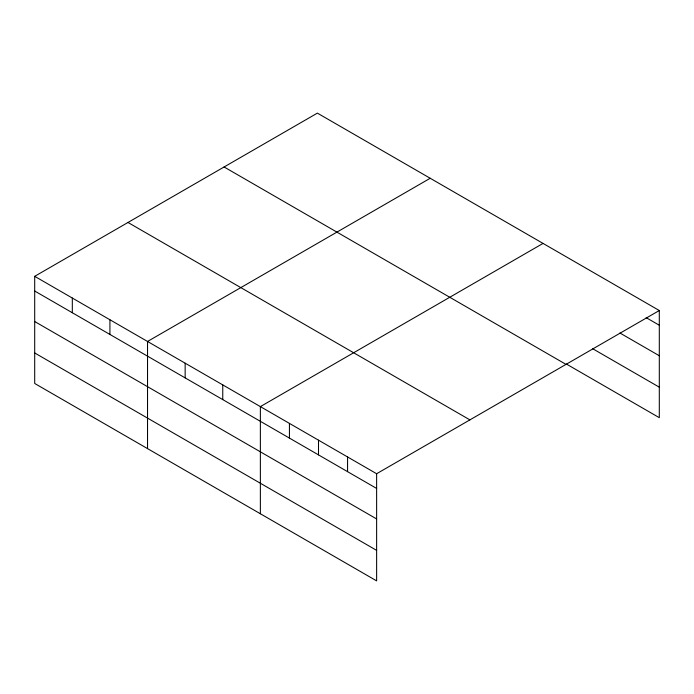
<?xml version="1.0" encoding="UTF-8"?>
<svg xmlns="http://www.w3.org/2000/svg" width="694" height="694" viewBox="0 0 694 694"><rect width="100%" height="100%" fill="white"/><g stroke="black" fill="none" stroke-linecap="round" stroke-linejoin="round"><path stroke-width="1.04" d="M566.486 364.09L659.3 417.675L659.3 310.53L317.375 113.122L34.7 276.325L34.7 383.47L376.625 580.878L376.625 473.733L34.7 276.325M430.211 178.263L147.536 341.465L147.536 448.61M543.046 243.412L260.371 406.615L260.371 513.76M376.625 473.733L659.3 310.53M646.175 317.652L659.3 325.234M619.924 333.007L659.3 355.744M592.737 348.744L659.3 387.174M224.093 166.976L566.018 364.385M127.982 222.462L469.907 419.879M34.7 291.02L376.625 488.437M34.7 321.53L376.625 518.939M34.7 352.96L376.625 550.368M347.564 456.947L347.564 471.651M318.503 440.17L318.503 454.874M289.433 423.392L289.433 438.096M222.757 384.892L222.757 399.597M185.151 363.179L185.151 377.883M109.921 319.752L109.921 334.456M72.315 298.038L72.315 312.742"/></g></svg>
